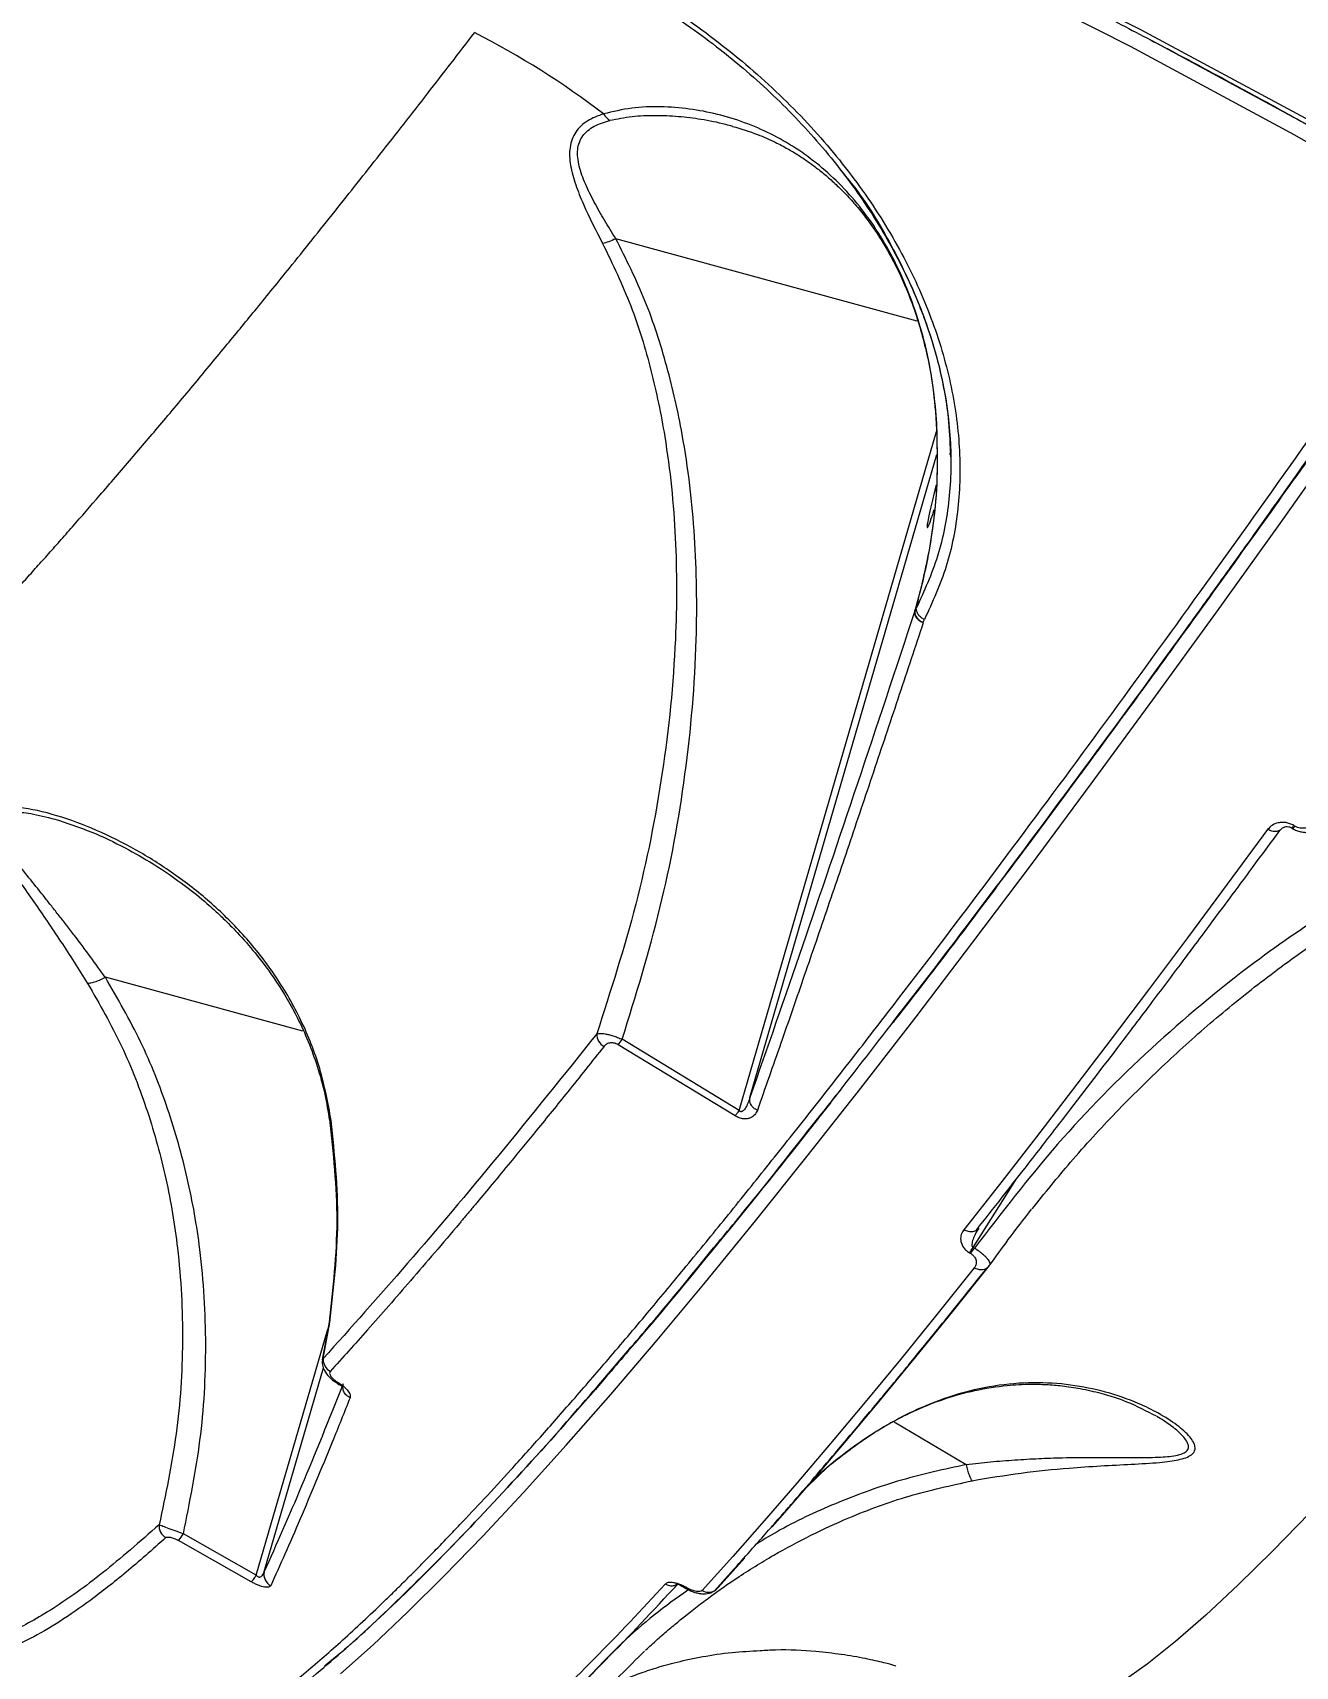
# Model space of a CAD drawing. Header units: millimetres. Extents: x -5609 to 5139, y -3980 to 3221.
# Drawn here: x 1471.6 to 1571.5, y -238.5 to -109.2 of the extents above; entities that cross this region are included whole.
import ezdxf

# ---------------------------------------------------------------- set-up
doc = ezdxf.new("R2010")
doc.units = ezdxf.units.MM
for name, color, linetype in [('DIKOM_ОБЪЕКТ', 7, 'Continuous'), ('DIKOM_РАЗМЕР_ЗОНА', 7, 'Continuous'), ('DIKOM_РАЗМЕР_ОБЪЕКТА', 7, 'Continuous')]:
    doc.layers.add(name, color=color, linetype=linetype)
doc.styles.add('style1', font='arial.ttf', dxfattribs={"width": 0.8})
doc.dimstyles.new('1-50', dxfattribs={"dimtxt": 300, "dimasz": 200, "dimexe": 100, "dimexo": 0, "dimgap": 100, "dimtad": 1, "dimtxsty": 'style1', "dimcen": 200, "dimclrd": 7, "dimclre": 7, "dimclrt": 7, "dimadec": 1, "dimazin": 2, "dimtfac": 1, "dimtmove": 0, "dimatfit": 2, "dimfxl": 0, "dimlwd": 25, "dimlwe": 18, "dimarcsym": 0})

# ---------------------------------------------------------------- blocks, each defined once
blk = doc.blocks.new('A$Cc336a1e3')
at = {"color": 8, "linetype": 'Continuous', "lineweight": 15}
for p, q in [((4361.72, 1140.84), (4337.88, 1147.36)), ((4347.64, 1078.39), (4363.24, 1132.11)), ((4361.61, 1118.21), (4361.54, 1117.95)), ((4313.11, 1084.66), (4297.49, 1088.93)), ((4366.14, 1067.55), (4369.57, 1072.97)), ((4309.43, 1041.63), (4315.09, 1061.1)), ((4359.89, 1053.75), (4365.6, 1050.37)), ((4354.9, 1050.41), (4353.48, 1049.19)), ((4345.96, 1040.66), (4348.07, 1042.99))]:
    blk.add_line(p, q, dxfattribs=at)
at = {"color": 7, "linetype": 'Continuous', "lineweight": 15}
for p, q in [((4363.13, 1134.1), (4363.23, 1132.75)), ((4363.27, 1132.74), (4363.16, 1134.08)), ((4348.48, 1079.41), (4363.26, 1130.3)), ((4364.32, 1130.8), (4364.38, 1129.86)), ((4362.06, 1119.89), (4361.61, 1118.21)), ((4361.54, 1117.95), (4361.64, 1118.12)), ((4361.54, 1117.95), (4361.53, 1117.92)), ((4362.19, 1116.98), (4362.2, 1117.01)), ((4362.2, 1117.01), (4362.29, 1117.23)), ((4391.32, 1100.75), (4391.41, 1100.69)), ((4391.41, 1100.69), (4391.41, 1100.69)), ((4391.52, 1100.94), (4391.6, 1100.89)), ((4347.31, 1077.97), (4338.07, 1083.58)), ((4347.64, 1078.39), (4338.38, 1084.02)), ((4366.47, 1068.92), (4366.46, 1068.92)), ((4365.85, 1067.13), (4365.95, 1067.07)), ((4366.14, 1067.55), (4366.24, 1067.49)), ((4367.2, 1065.89), (4367.49, 1066.21)), ((4315.19, 1061.63), (4314.64, 1058.66)), ((4314.73, 1058.76), (4315.24, 1061.62)), ((4310.06, 1041.91), (4314.75, 1058.04)), ((4352.98, 1048.6), (4354.67, 1050.22)), ((4309.03, 1041.1), (4303.27, 1044.37)), ((4309.43, 1041.63), (4303.66, 1044.9)), ((4343.42, 1040.58), (4343.45, 1040.56)), ((4343.42, 1040.58), (4343.42, 1040.58)), ((4343.49, 1040.63), (4343.52, 1040.61))]:
    blk.add_line(p, q, dxfattribs=at)
at = {"color": 7, "linetype": 'Continuous', "lineweight": 15, "flags": 128}
for points in [[(4405.31, 1149.5), (4392.46, 1156.86), (4379.41, 1163.89), (4366.19, 1170.59), (4352.8, 1176.96), (4339.25, 1182.99), (4325.54, 1188.67), (4311.69, 1194.01), (4297.71, 1198.99), (4283.61, 1203.62), (4269.38, 1207.89), (4255.05, 1211.81), (4240.63, 1215.36), (4226.11, 1218.54), (4211.52, 1221.36), (4196.86, 1223.81), (4182.14, 1225.89), (4167.37, 1227.6), (4152.56, 1228.94), (4137.73, 1229.9), (4122.87, 1230.49), (4108, 1230.7)], [(4404.42, 1148.21), (4391.6, 1155.55), (4378.6, 1162.56), (4365.42, 1169.24), (4352.06, 1175.59), (4338.55, 1181.59), (4324.89, 1187.26), (4311.08, 1192.58), (4297.14, 1197.55), (4283.08, 1202.17), (4268.9, 1206.43), (4254.61, 1210.33), (4240.23, 1213.87), (4225.76, 1217.05), (4211.21, 1219.86), (4196.59, 1222.3), (4181.92, 1224.37), (4167.19, 1226.08), (4152.43, 1227.41), (4137.64, 1228.37), (4122.82, 1228.95), (4108, 1229.16)], [(4389.44, 1100.62), (4386.25, 1096.29), (4383.11, 1092.06), (4380.02, 1087.93), (4376.98, 1083.92), (4374.01, 1080.01), (4371.08, 1076.21), (4368.22, 1072.53), (4365.41, 1068.96)], [(4366.23, 1065.94), (4363.28, 1062.25), (4360.4, 1058.7), (4357.59, 1055.3), (4354.86, 1052.03), (4352.2, 1048.91), (4349.62, 1045.93), (4347.12, 1043.1), (4344.7, 1040.42)]]:
    blk.add_lwpolyline(points, dxfattribs=at)
at = {"color": 8, "linetype": 'Continuous', "lineweight": 15, "flags": 128}
for points in [[(4405.05, 1149.23), (4392.21, 1156.58), (4380.3, 1163.02)], [(4316.1, 1033.83), (4318.67, 1036.11), (4321.4, 1038.69), (4324.3, 1041.56), (4327.36, 1044.72), (4330.57, 1048.17), (4333.95, 1051.91), (4337.47, 1055.93), (4341.14, 1060.23), (4344.96, 1064.81), (4348.92, 1069.66), (4353.02, 1074.78), (4357.26, 1080.16), (4361.63, 1085.81), (4366.13, 1091.7), (4370.75, 1097.85), (4375.49, 1104.24), (4380.36, 1110.87), (4385.33, 1117.74), (4390.42, 1124.83), (4395.61, 1132.14)], [(4363.27, 1132.74), (4363.23, 1132.75), (4363.24, 1132.75)], [(4392.75, 1046.52), (4389.85, 1043.54), (4387.11, 1040.85), (4384.54, 1038.47), (4382.14, 1036.38), (4379.9, 1034.59), (4377.83, 1033.1), (4375.94, 1031.91), (4374.22, 1031.03), (4372.67, 1030.46), (4371.31, 1030.19), (4370.12, 1030.23), (4369.12, 1030.58), (4369.02, 1030.63)], [(4350.24, 1045.44), (4350.87, 1046.17), (4353.45, 1049.14), (4356.1, 1052.25), (4358.82, 1055.51), (4361.62, 1058.91), (4364.5, 1062.45), (4367.44, 1066.12)], [(4315.19, 1061.63), (4315.18, 1061.63), (4315.24, 1061.62)], [(4343.42, 1040.58), (4343.44, 1040.58), (4343.49, 1040.63)], [(4343.52, 1040.61), (4343.47, 1040.56), (4343.45, 1040.56)]]:
    blk.add_lwpolyline(points, dxfattribs=at)
at = {"color": 7, "linetype": 'Continuous', "lineweight": 15}
for centre, radius, start, end in [((4296.12, 1103.78), 67.24, 52.6666, 62.9503), ((4338.68, 1158.41), 2.13, 213.2571, 233.0908), ((4362.42, 1117.86), 0.881, 174.2609, 255.5859), ((4337.44, 1084.41), 1.07, 178.0991, 242.3628), ((4335.33, 1085.93), 3.6, 319.3263, 327.8705), ((4361.7, 1070.31), 5.22, 322.5571, 328.1626), ((4361.77, 1070.27), 5.26, 322.6035, 328.1603), ((4315.77, 1058.67), 1.04, 174.8681, 241.8912), ((4302.77, 1045.5), 1.03, 173.2062, 241.7442), ((4301.53, 1046.07), 2.43, 315.7278, 331.3084), ((4311.02, 1041.67), 0.986, 166.4216, 243.1374), ((4197.57, 1172.04), 194.9, 312.9361, 317.7183), ((4345.25, 1041.12), 0.844, 300.1437, 326.9756)]:
    blk.add_arc(centre, radius, start, end, dxfattribs=at)
at = {"color": 8, "linetype": 'Continuous', "lineweight": 15}
for centre, radius, start, end in [((4391.21, 1101.07), 0.426, 298.503, 335.1519), ((4345.21, 1041.24), 0.966, 238.0861, 298.8641)]:
    blk.add_arc(centre, radius, start, end, dxfattribs=at)
at = {"color": 7, "linetype": 'Continuous', "lineweight": 15}
for start_param, end_param in [(5.015574, 5.07399), (1.841876, 2.979323), (2.979323, 3.970625)]:
    blk.add_ellipse((4363.75, 1129.01), major_axis=(1.23, 4.5), ratio=0.044807, start_param=start_param, end_param=end_param, dxfattribs=at)
for points, knots in [([(4108, 1230.36), (4109.99, 1230.35), (4113.65, 1230.33), (4118.63, 1230.25), (4122.63, 1230.15), (4125.89, 1230.06), (4131.62, 1229.86), (4143.18, 1229.32), (4159.88, 1228.09), (4178.84, 1226.06), (4198.15, 1223.38), (4218.5, 1219.85), (4239.83, 1215.32), (4262.91, 1209.53), (4287.61, 1202.21), (4313.8, 1193.08), (4336.6, 1183.9), (4356.15, 1175.12), (4368.71, 1169), (4377.25, 1164.62), (4381.75, 1162.27), (4385.7, 1160.15), (4389.54, 1158.07), (4393.76, 1155.73), (4399.08, 1152.73), (4402.96, 1150.46), (4405.08, 1149.22)], [0, 0, 0, 0, 0.019189, 0.035164, 0.047916, 0.057574, 0.066534, 0.103041, 0.168836, 0.227582, 0.286329, 0.356264, 0.426199, 0.496133, 0.585138, 0.674143, 0.763147, 0.821893, 0.880639, 0.897872, 0.914473, 0.929662, 0.941081, 0.95662, 0.976265, 1, 1, 1, 1]), ([(4332.28, 1170.51), (4333.84, 1169.79), (4336.76, 1168.46), (4340.57, 1166.25), (4343.63, 1164.23), (4346, 1162.46), (4348.85, 1160.13), (4352.2, 1156.97), (4355.87, 1152.7), (4358.99, 1148.13), (4360.97, 1144.31), (4362.19, 1141.35), (4362.96, 1139.11), (4363.66, 1136.48), (4364.2, 1133.62), (4364.28, 1131.7), (4364.32, 1130.8)], [0, 0, 0, 0, 0.085661, 0.159486, 0.22123, 0.271338, 0.311479, 0.411182, 0.51312, 0.615551, 0.72055, 0.763439, 0.808601, 0.865864, 0.937179, 1, 1, 1, 1]), ([(4332.45, 1170.8), (4334.48, 1169.86), (4338.53, 1167.98), (4344.1, 1164.43), (4349.18, 1160.42), (4353.67, 1155.99), (4357.5, 1151.22), (4360.61, 1146.22), (4362.94, 1141.08), (4364.47, 1135.93), (4365.18, 1130.86), (4365.06, 1125.98), (4364.17, 1121.36), (4362.92, 1118.61), (4362.29, 1117.23)], [0, 0, 0, 0, 0.083421, 0.1666, 0.249543, 0.333042, 0.416017, 0.499512, 0.582695, 0.66594, 0.749582, 0.832831, 0.91629, 1, 1, 1, 1]), ([(4336.9, 1157.24), (4336.46, 1157.07), (4335.59, 1156.74), (4334.62, 1155.86), (4334.16, 1154.62), (4334.24, 1153.16), (4334.67, 1151.64), (4335.49, 1149.59), (4336.3, 1148.02), (4336.83, 1146.98)], [0, 0, 0, 0, 0.126586, 0.253642, 0.380432, 0.506323, 0.631063, 0.754546, 1, 1, 1, 1]), ([(4363.16, 1134.08), (4363.04, 1135.08), (4362.8, 1137.09), (4362.12, 1139.99), (4361.23, 1142.73), (4360.12, 1145.28), (4358.83, 1147.62), (4356.88, 1150.41), (4354.05, 1153.31), (4350.19, 1155.8), (4345.94, 1157.36), (4342.18, 1157.86), (4339.11, 1157.76), (4337.64, 1157.41), (4336.9, 1157.24)], [0, 0, 0, 0, 0.062844, 0.125318, 0.188046, 0.250604, 0.312908, 0.375673, 0.500014, 0.624978, 0.749046, 0.874248, 0.936858, 1, 1, 1, 1]), ([(4337.87, 1147.36), (4337.57, 1147.84), (4336.97, 1148.82), (4336.15, 1150.26), (4335.44, 1151.69), (4335.01, 1152.87), (4334.85, 1153.78), (4334.83, 1154.63), (4335.17, 1155.56), (4335.96, 1156.18), (4336.74, 1156.52), (4337.17, 1156.64), (4337.4, 1156.7)], [0, 0, 0, 0, 0.128169, 0.255089, 0.381165, 0.506039, 0.569901, 0.629099, 0.750523, 0.873732, 0.933992, 1, 1, 1, 1]), ([(4347.11, 1156.25), (4347.77, 1156.05), (4348.91, 1155.71), (4350.32, 1155.09), (4351.46, 1154.49), (4352.31, 1153.98), (4353.08, 1153.47), (4353.84, 1152.9), (4354.62, 1152.27), (4355.41, 1151.55), (4356.22, 1150.74), (4357.04, 1149.81), (4357.93, 1148.67), (4358.98, 1147.14), (4360.18, 1145), (4361.43, 1142.1), (4362.33, 1139.06), (4362.9, 1136.19), (4363.07, 1134.62), (4363.15, 1133.81)], [0, 0, 0, 0, 0.086305, 0.147119, 0.188533, 0.225364, 0.260685, 0.297392, 0.335523, 0.375332, 0.417325, 0.461614, 0.508885, 0.570328, 0.649822, 0.748117, 0.864714, 0.93006, 1, 1, 1, 1]), ([(4360.63, 1086.46), (4361.61, 1087.72), (4364.58, 1091.56), (4369.88, 1098.61), (4376.42, 1107.43), (4381.69, 1114.66), (4385.5, 1119.94), (4387.73, 1123.05), (4389.88, 1126.06), (4391.84, 1128.82), (4393.81, 1131.6), (4395.98, 1134.67), (4398.65, 1138.47), (4401.82, 1142.99), (4404.12, 1146.31), (4405.35, 1148.08)], [0, 0, 0, 0, 0.07425, 0.226541, 0.378832, 0.53112, 0.581377, 0.63072, 0.676953, 0.721058, 0.756972, 0.802823, 0.858667, 0.92448, 1, 1, 1, 1]), ([(4336.83, 1146.98), (4337.62, 1145.35), (4339.19, 1142.1), (4340.73, 1136.95), (4342, 1130.83), (4342.71, 1123.71), (4342.7, 1114.8), (4341.71, 1105.09), (4339.64, 1094.63), (4337.46, 1087.85), (4336.37, 1084.45)], [0, 0, 0, 0, 0.083177, 0.165979, 0.249007, 0.37468, 0.500032, 0.666104, 0.832539, 1, 1, 1, 1]), ([(4337.87, 1147.36), (4337.68, 1147.27), (4337.3, 1147.1), (4336.99, 1147.02), (4336.83, 1146.98)], [0, 0, 0, 0, 0.500034, 1, 1, 1, 1]), ([(4337.87, 1147.36), (4337.87, 1147.36), (4337.87, 1147.36), (4337.87, 1147.36), (4337.87, 1147.36), (4337.88, 1147.36)], [0, 0, 0, 0, 0.223898, 0.439152, 1, 1, 1, 1]), ([(4338.38, 1084.02), (4339.45, 1087.47), (4341.57, 1094.35), (4343.51, 1104.95), (4344.37, 1114.78), (4344.23, 1123.79), (4343.4, 1131.02), (4341.99, 1137.25), (4340.32, 1142.47), (4338.69, 1145.74), (4337.88, 1147.36)], [0, 0, 0, 0, 0.167, 0.333068, 0.498442, 0.623693, 0.749447, 0.833904, 0.917661, 1, 1, 1, 1]), ([(4361.64, 1118.12), (4362.03, 1119.7), (4362.8, 1122.87), (4363.39, 1127.75), (4363.31, 1131.08), (4363.27, 1132.74)], [0, 0, 0, 0, 0.333656, 0.666764, 1, 1, 1, 1]), ([(4363.23, 1132.75), (4363.28, 1131.3), (4363.37, 1128.64), (4363.04, 1125.07), (4362.6, 1122.24), (4362.23, 1120.6), (4362.06, 1119.89)], [0, 0, 0, 0, 0.330422, 0.60838, 0.831537, 1, 1, 1, 1]), ([(4362.29, 1117.23), (4362.2, 1117.28), (4362.01, 1117.39), (4361.8, 1117.62), (4361.66, 1117.87), (4361.65, 1118.04), (4361.64, 1118.12)], [0, 0, 0, 0, 0.243715, 0.500026, 0.756357, 1, 1, 1, 1]), ([(4361.53, 1117.92), (4360.01, 1113.31), (4356.95, 1104.08), (4352.59, 1091.22), (4349.85, 1083.35), (4348.48, 1079.41)], [0, 0, 0, 0, 0.332208, 0.665615, 1, 1, 1, 1]), ([(4362.19, 1116.98), (4361.56, 1115.07), (4360.27, 1111.19), (4358.34, 1105.43), (4356.42, 1099.71), (4354.52, 1094.12), (4352.69, 1088.79), (4350.87, 1083.52), (4349.68, 1080.16), (4349.07, 1078.4)], [0, 0, 0, 0, 0.135725, 0.276761, 0.4231, 0.566649, 0.710888, 0.849205, 1, 1, 1, 1]), ([(4362.19, 1116.98), (4362.09, 1117.03), (4361.87, 1117.13), (4361.64, 1117.38), (4361.51, 1117.66), (4361.52, 1117.84), (4361.53, 1117.92)], [0, 0, 0, 0, 0.241884, 0.50001, 0.758132, 1, 1, 1, 1]), ([(4417.53, 1103.74), (4415.74, 1103.37), (4412.16, 1102.62), (4407.02, 1100.79), (4401.23, 1098.22), (4394.95, 1094.7), (4387.59, 1089.66), (4380.11, 1083.39), (4372.65, 1075.86), (4368.38, 1070.28), (4366.24, 1067.49)], [0, 0, 0, 0, 0.083476, 0.166702, 0.250246, 0.375897, 0.500729, 0.666518, 0.83341, 1, 1, 1, 1]), ([(4315.36, 1077.6), (4315.1, 1078.99), (4314.57, 1081.75), (4313.04, 1085.57), (4311.07, 1089), (4308.73, 1092.02), (4306.11, 1094.65), (4303.28, 1096.92), (4300.28, 1098.85), (4297.18, 1100.44), (4294.03, 1101.66), (4291.45, 1102.31), (4289.63, 1102.43), (4288.55, 1102.21), (4288.06, 1101.53), (4288.29, 1100.45), (4288.94, 1099.19), (4290.09, 1097.38), (4291.8, 1094.94), (4293.96, 1091.81), (4295.38, 1089.56), (4296.09, 1088.44)], [0, 0, 0, 0, 0.061879, 0.123712, 0.185304, 0.247289, 0.30899, 0.371186, 0.433624, 0.496017, 0.558969, 0.622457, 0.654396, 0.686594, 0.718776, 0.750805, 0.782582, 0.813975, 0.876398, 0.938125, 1, 1, 1, 1]), ([(4293.39, 1101.47), (4294.41, 1101.14), (4296.3, 1100.53), (4298.94, 1099.26), (4301.41, 1097.85), (4303.59, 1096.36), (4305.17, 1095.09), (4306.14, 1094.22), (4306.95, 1093.47), (4308.06, 1092.35), (4309.48, 1090.73), (4311.12, 1088.52), (4312.85, 1085.58), (4314.1, 1082.52), (4314.88, 1079.76), (4315.11, 1078.29), (4315.22, 1077.6)], [0, 0, 0, 0, 0.108327, 0.20286, 0.283489, 0.378904, 0.444335, 0.46627, 0.496435, 0.542594, 0.604741, 0.683178, 0.776631, 0.885582, 0.945784, 1, 1, 1, 1]), ([(4366.4, 1068.93), (4367.08, 1069.79), (4368.3, 1071.34), (4369.95, 1073.45), (4371.25, 1075.12), (4372.34, 1076.53), (4374.4, 1079.2), (4377.06, 1082.66), (4380.26, 1086.89), (4382.33, 1089.65), (4383.87, 1091.71), (4385.03, 1093.27), (4386.52, 1095.28), (4388.35, 1097.74), (4389.68, 1099.57), (4390.41, 1100.55)], [0, 0, 0, 0, 0.09165, 0.164463, 0.218416, 0.26173, 0.305937, 0.484375, 0.598134, 0.703117, 0.737379, 0.78405, 0.843383, 0.915372, 1, 1, 1, 1]), ([(4391.52, 1100.94), (4391.41, 1100.99), (4391.21, 1101.09), (4390.88, 1101.17), (4390.57, 1101.19), (4390.18, 1101.14), (4389.76, 1100.97), (4389.55, 1100.74), (4389.44, 1100.62)], [0, 0, 0, 0, 0.125612, 0.250676, 0.372635, 0.50146, 0.750752, 1, 1, 1, 1]), ([(4390.41, 1100.55), (4390.48, 1100.62), (4390.61, 1100.77), (4390.86, 1100.86), (4391.1, 1100.86), (4391.26, 1100.78), (4391.33, 1100.74)], [0, 0, 0, 0, 0.281757, 0.545518, 0.77817, 1, 1, 1, 1]), ([(4391.41, 1100.69), (4391.51, 1100.64), (4391.72, 1100.53), (4392.07, 1100.43), (4392.44, 1100.38), (4392.95, 1100.41), (4393.58, 1100.58), (4393.9, 1100.86), (4394.06, 1101.01)], [0, 0, 0, 0, 0.108972, 0.225799, 0.347694, 0.472251, 0.727942, 1, 1, 1, 1]), ([(4393.05, 1101.06), (4392.97, 1100.99), (4392.81, 1100.84), (4392.45, 1100.72), (4392.1, 1100.71), (4391.8, 1100.78), (4391.66, 1100.85), (4391.6, 1100.89)], [0, 0, 0, 0, 0.249777, 0.499115, 0.748808, 0.877189, 1, 1, 1, 1]), ([(4297.48, 1088.92), (4297.27, 1088.81), (4296.89, 1088.62), (4296.4, 1088.46), (4296.2, 1088.44), (4296.09, 1088.44)], [0, 0, 0, 0, 0.389399, 0.672041, 1, 1, 1, 1]), ([(4296.09, 1088.44), (4297.03, 1086.8), (4298.89, 1083.54), (4300.9, 1078.33), (4302.38, 1072.98), (4303.39, 1066.89), (4303.73, 1060.13), (4303.26, 1052.78), (4302.25, 1048.01), (4301.75, 1045.62)], [0, 0, 0, 0, 0.12514, 0.249627, 0.374176, 0.499851, 0.66766, 0.833922, 1, 1, 1, 1]), ([(4297.48, 1088.92), (4297.48, 1088.93), (4297.49, 1088.93), (4297.49, 1088.93), (4297.49, 1088.93), (4297.49, 1088.93)], [0, 0, 0, 0, 0.218855, 0.446637, 1, 1, 1, 1]), ([(4303.66, 1044.9), (4304.16, 1047.36), (4305.16, 1052.27), (4305.57, 1059.83), (4305.17, 1066.78), (4304.07, 1073.03), (4302.51, 1078.54), (4300.4, 1083.9), (4298.46, 1087.25), (4297.49, 1088.93)], [0, 0, 0, 0, 0.165783, 0.331883, 0.499185, 0.624825, 0.749505, 0.874321, 1, 1, 1, 1]), ([(4352.91, 1076.57), (4353.76, 1077.63), (4356.21, 1080.69), (4358.88, 1084.18), (4360.63, 1086.46)], [0, 0, 0, 0, 0.345943, 1, 1, 1, 1]), ([(4336.37, 1084.45), (4333.75, 1081.19), (4328.52, 1074.67), (4321.29, 1066.09), (4316.92, 1061.21), (4314.73, 1058.76)], [0, 0, 0, 0, 0.333502, 0.666489, 1, 1, 1, 1]), ([(4336.37, 1084.45), (4336.44, 1084.47), (4336.6, 1084.51), (4336.95, 1084.47), (4337.31, 1084.4), (4337.64, 1084.3), (4338.01, 1084.18), (4338.26, 1084.07), (4338.38, 1084.02)], [0, 0, 0, 0, 0.218511, 0.453282, 0.581049, 0.716612, 0.85817, 1, 1, 1, 1]), ([(4336.94, 1083.46), (4335.98, 1082.26), (4334.18, 1079.99), (4331.72, 1076.96), (4329.73, 1074.54), (4328.17, 1072.64), (4327.2, 1071.48), (4326.63, 1070.79), (4326.37, 1070.49), (4326.13, 1070.2), (4325.91, 1069.94), (4325.7, 1069.69), (4324.25, 1067.96), (4321.71, 1065), (4318.31, 1061.1), (4316.25, 1058.83), (4315.28, 1057.75)], [0, 0, 0, 0, 0.120824, 0.22665, 0.317483, 0.382193, 0.43632, 0.448752, 0.460454, 0.471429, 0.481681, 0.491207, 0.500006, 0.682434, 0.849099, 1, 1, 1, 1]), ([(4338.07, 1083.58), (4338.01, 1083.62), (4337.89, 1083.68), (4337.69, 1083.73), (4337.52, 1083.74), (4337.31, 1083.72), (4337.1, 1083.63), (4337, 1083.52), (4336.94, 1083.46)], [0, 0, 0, 0, 0.124735, 0.249709, 0.369615, 0.50042, 0.750111, 1, 1, 1, 1]), ([(4348.48, 1079.41), (4348.38, 1079.11), (4348.26, 1078.75), (4348, 1078.41), (4347.89, 1078.32), (4347.81, 1078.29), (4347.77, 1078.29), (4347.74, 1078.3), (4347.71, 1078.32), (4347.67, 1078.34), (4347.65, 1078.37), (4347.64, 1078.39)], [0, 0, 0, 0, 0.618194, 0.754948, 0.850265, 0.8908, 0.908349, 0.925092, 0.941697, 0.959348, 1, 1, 1, 1]), ([(4349.07, 1078.4), (4348.97, 1078.46), (4348.77, 1078.57), (4348.56, 1078.83), (4348.45, 1079.13), (4348.47, 1079.32), (4348.48, 1079.41)], [0, 0, 0, 0, 0.242501, 0.500049, 0.757639, 1, 1, 1, 1]), ([(4349.07, 1078.4), (4349.01, 1078.28), (4348.9, 1078.04), (4348.61, 1077.82), (4348.28, 1077.72), (4347.98, 1077.71), (4347.63, 1077.79), (4347.41, 1077.91), (4347.31, 1077.97)], [0, 0, 0, 0, 0.250561, 0.499915, 0.625071, 0.750451, 0.875209, 1, 1, 1, 1]), ([(4347.31, 1077.97), (4347.35, 1078.02), (4347.45, 1078.13), (4347.58, 1078.3), (4347.64, 1078.39)], [0, 0, 0, 0, 0.499796, 1, 1, 1, 1]), ([(4315.22, 1077.7), (4315.51, 1075.02), (4316.09, 1069.67), (4315.49, 1064.31), (4315.19, 1061.63)], [0, 0, 0, 0, 0.499615, 1, 1, 1, 1]), ([(4315.24, 1061.62), (4315.55, 1064.28), (4316.17, 1069.61), (4315.63, 1074.94), (4315.36, 1077.6)], [0, 0, 0, 0, 0.500229, 1, 1, 1, 1]), ([(4345.61, 1067.51), (4346.35, 1068.39), (4348.65, 1071.16), (4351.19, 1074.38), (4352.91, 1076.57)], [0, 0, 0, 0, 0.318703, 1, 1, 1, 1]), ([(4367.49, 1066.21), (4367.97, 1066.86), (4369.03, 1068.35), (4370.15, 1069.78), (4370.77, 1070.58)], [0, 0, 0, 0, 0.444873, 1, 1, 1, 1]), ([(4365.41, 1068.96), (4365.33, 1068.84), (4365.17, 1068.6), (4365.13, 1068.15), (4365.25, 1067.71), (4365.5, 1067.4), (4365.68, 1067.24), (4365.79, 1067.17), (4365.85, 1067.13)], [0, 0, 0, 0, 0.249912, 0.499534, 0.748887, 0.874434, 0.938058, 1, 1, 1, 1]), ([(4338.84, 1059.39), (4339.44, 1060.09), (4341.56, 1062.53), (4343.92, 1065.43), (4345.61, 1067.51)], [0, 0, 0, 0, 0.282387, 1, 1, 1, 1]), ([(4365.95, 1067.07), (4366.02, 1067.03), (4366.15, 1066.93), (4366.28, 1066.77), (4366.36, 1066.6), (4366.4, 1066.4), (4366.38, 1066.16), (4366.28, 1066.01), (4366.23, 1065.94)], [0, 0, 0, 0, 0.124881, 0.250313, 0.369256, 0.500775, 0.750187, 1, 1, 1, 1]), ([(4345.68, 1040.39), (4346.26, 1041.04), (4347.31, 1042.19), (4348.75, 1043.81), (4349.89, 1045.09), (4350.84, 1046.18), (4352.66, 1048.27), (4355.02, 1051.02), (4357.9, 1054.45), (4359.78, 1056.72), (4361.18, 1058.43), (4362.24, 1059.73), (4363.61, 1061.41), (4365.29, 1063.49), (4366.53, 1065.05), (4367.2, 1065.89)], [0, 0, 0, 0, 0.091643, 0.164455, 0.218409, 0.261726, 0.305936, 0.484378, 0.59814, 0.703129, 0.737393, 0.784061, 0.843396, 0.915381, 1, 1, 1, 1]), ([(4367.44, 1066.12), (4367.38, 1066.05), (4367.25, 1065.88), (4366.92, 1065.77), (4366.56, 1065.78), (4366.34, 1065.88), (4366.23, 1065.94)], [0, 0, 0, 0, 0.240987, 0.499955, 0.759049, 1, 1, 1, 1]), ([(4299.15, 1027.82), (4299.42, 1027.68), (4299.93, 1027.43), (4300.66, 1027.27), (4301.22, 1027.2), (4301.78, 1027.18), (4302.34, 1027.21), (4303.63, 1027.39), (4305.73, 1028.09), (4308.96, 1029.89), (4312.65, 1032.52), (4317.01, 1036.18), (4322.1, 1040.99), (4327.74, 1046.83), (4333.3, 1052.91), (4337.2, 1057.47), (4338.84, 1059.39)], [0, 0, 0, 0, 0.033007, 0.062123, 0.087707, 0.112261, 0.136278, 0.159843, 0.270642, 0.36963, 0.468749, 0.581131, 0.693494, 0.805853, 0.91821, 1, 1, 1, 1]), ([(4314.66, 1058.66), (4314.65, 1058.53), (4314.64, 1058.23), (4314.81, 1057.78), (4315.12, 1057.37), (4315.47, 1057.04), (4315.69, 1056.9), (4315.8, 1056.83)], [0, 0, 0, 0, 0.181645, 0.412173, 0.686777, 0.838723, 1, 1, 1, 1]), ([(4315.28, 1057.75), (4315.25, 1057.7), (4315.2, 1057.59), (4315.32, 1057.36), (4315.51, 1057.14), (4315.72, 1056.98), (4315.84, 1056.9), (4315.9, 1056.86)], [0, 0, 0, 0, 0.250136, 0.500269, 0.749566, 0.873998, 1, 1, 1, 1]), ([(4316.3, 1056.75), (4315.18, 1053.96), (4312.94, 1048.38), (4311.02, 1044.06), (4310.06, 1041.91)], [0, 0, 0, 0, 0.500001, 1, 1, 1, 1]), ([(4315.8, 1056.83), (4315.86, 1056.79), (4315.97, 1056.72), (4316.09, 1056.64), (4316.16, 1056.6), (4316.2, 1056.58), (4316.21, 1056.6), (4316.21, 1056.6)], [0, 0, 0, 0, 0.255486, 0.502276, 0.740199, 0.972172, 1, 1, 1, 1]), ([(4315.9, 1056.86), (4316.06, 1056.76), (4316.38, 1056.55), (4316.7, 1056.21), (4316.88, 1055.9), (4316.86, 1055.74), (4316.85, 1055.66)], [0, 0, 0, 0, 0.249857, 0.499403, 0.749642, 1, 1, 1, 1]), ([(4316.85, 1055.66), (4316.76, 1055.72), (4316.56, 1055.83), (4316.36, 1056.11), (4316.26, 1056.43), (4316.29, 1056.64), (4316.3, 1056.75)], [0, 0, 0, 0, 0.24249, 0.499983, 0.757502, 1, 1, 1, 1]), ([(4354.87, 1050.39), (4355.9, 1051.19), (4357.93, 1052.77), (4361, 1054.46), (4363.78, 1055.59), (4366.36, 1056.3), (4368.63, 1056.65), (4370.5, 1056.75), (4371.94, 1056.72), (4373.25, 1056.61), (4374.71, 1056.39), (4376.46, 1055.99), (4378.48, 1055.34), (4379.85, 1054.62), (4380.61, 1054.22)], [0, 0, 0, 0, 0.111293, 0.220012, 0.316916, 0.40078, 0.493551, 0.563606, 0.610644, 0.661089, 0.71991, 0.789783, 0.883191, 1, 1, 1, 1]), ([(4366.07, 1049.1), (4367.37, 1049.32), (4369.95, 1049.75), (4373.34, 1050.08), (4376.25, 1050.28), (4378.67, 1050.4), (4380.5, 1050.5), (4381.69, 1050.63), (4382.4, 1050.75), (4383, 1050.91), (4383.45, 1051.14), (4383.7, 1051.44), (4383.72, 1051.79), (4383.58, 1052.17), (4383.17, 1052.74), (4382.27, 1053.54), (4380.85, 1054.44), (4378.97, 1055.36), (4376.65, 1056.16), (4373.87, 1056.73), (4370.92, 1056.92), (4367.83, 1056.67), (4364.63, 1055.93), (4361.88, 1054.86), (4359.7, 1053.73), (4358.06, 1052.74), (4356.46, 1051.64), (4355.42, 1050.82), (4354.9, 1050.41)], [0, 0, 0, 0, 0.062094, 0.12419, 0.166262, 0.20861, 0.250673, 0.267397, 0.282603, 0.298918, 0.315279, 0.331754, 0.348132, 0.363597, 0.380614, 0.420604, 0.464425, 0.506417, 0.568854, 0.630517, 0.691982, 0.753873, 0.815265, 0.876879, 0.907927, 0.938228, 0.969339, 1, 1, 1, 1]), ([(4316.85, 1055.66), (4316.38, 1054.48), (4315.45, 1052.17), (4314.14, 1048.99), (4312.89, 1046.03), (4311.69, 1043.27), (4310.94, 1041.61), (4310.57, 1040.79)], [0, 0, 0, 0, 0.207424, 0.404947, 0.603813, 0.805724, 1, 1, 1, 1]), ([(4366.07, 1049.1), (4366.04, 1049.15), (4365.97, 1049.24), (4365.84, 1049.53), (4365.72, 1049.91), (4365.64, 1050.22), (4365.6, 1050.37)], [0, 0, 0, 0, 0.245723, 0.499939, 0.754215, 1, 1, 1, 1]), ([(4365.6, 1050.37), (4365.6, 1050.37), (4365.6, 1050.37), (4365.6, 1050.37), (4365.6, 1050.37)], [0, 0, 0, 0, 0.555737, 1, 1, 1, 1]), ([(4301.75, 1045.62), (4300.22, 1044.28), (4297.16, 1041.61), (4293.29, 1038.86), (4289.9, 1036.96), (4288.13, 1036.54), (4287.25, 1036.34)], [0, 0, 0, 0, 0.250341, 0.499995, 0.749651, 1, 1, 1, 1]), ([(4301.75, 1045.62), (4301.81, 1045.6), (4301.93, 1045.56), (4302.36, 1045.39), (4302.97, 1045.16), (4303.43, 1044.99), (4303.66, 1044.9)], [0, 0, 0, 0, 0.235876, 0.484743, 0.743064, 1, 1, 1, 1]), ([(4302.28, 1044.6), (4301.21, 1043.65), (4299.11, 1041.79), (4296.34, 1039.62), (4293.8, 1037.86), (4291.52, 1036.55), (4289.47, 1035.65), (4288.33, 1035.42), (4287.77, 1035.31)], [0, 0, 0, 0, 0.173341, 0.340008, 0.5, 0.671099, 0.837767, 1, 1, 1, 1]), ([(4302.28, 1044.6), (4302.32, 1044.61), (4302.39, 1044.65), (4302.58, 1044.64), (4302.78, 1044.59), (4302.94, 1044.53), (4303.11, 1044.46), (4303.22, 1044.4), (4303.27, 1044.37)], [0, 0, 0, 0, 0.250535, 0.500318, 0.626344, 0.750122, 0.873689, 1, 1, 1, 1]), ([(4309.43, 1041.63), (4309.45, 1041.61), (4309.48, 1041.57), (4309.54, 1041.52), (4309.6, 1041.49), (4309.68, 1041.47), (4309.77, 1041.49), (4309.94, 1041.61), (4310.01, 1041.77), (4310.06, 1041.91)], [0, 0, 0, 0, 0.071079, 0.133618, 0.191901, 0.250797, 0.360099, 0.501191, 1, 1, 1, 1]), ([(4309.03, 1041.1), (4309.05, 1041.12), (4309.1, 1041.16), (4309.2, 1041.28), (4309.31, 1041.44), (4309.39, 1041.56), (4309.43, 1041.63)], [0, 0, 0, 0, 0.24628, 0.500116, 0.753729, 1, 1, 1, 1]), ([(4310.57, 1040.79), (4310.53, 1040.75), (4310.45, 1040.66), (4310.16, 1040.66), (4309.86, 1040.73), (4309.59, 1040.83), (4309.3, 1040.95), (4309.12, 1041.05), (4309.03, 1041.1)], [0, 0, 0, 0, 0.250714, 0.500313, 0.625455, 0.750452, 0.875369, 1, 1, 1, 1]), ([(4331.66, 1029.68), (4333.41, 1031.33), (4336.83, 1034.56), (4340.83, 1038.83), (4342.78, 1040.92)], [0, 0, 0, 0, 0.512192, 1, 1, 1, 1]), ([(4343.49, 1040.63), (4343.4, 1040.68), (4343.22, 1040.78), (4342.95, 1040.89), (4342.68, 1040.98), (4342.35, 1041.05), (4341.99, 1041.06), (4341.84, 1040.96), (4341.77, 1040.92)], [0, 0, 0, 0, 0.125187, 0.250925, 0.375332, 0.501258, 0.750473, 1, 1, 1, 1]), ([(4342.77, 1040.9), (4342.78, 1040.91), (4342.8, 1040.93), (4342.91, 1040.87), (4343.06, 1040.79), (4343.24, 1040.68), (4343.36, 1040.61), (4343.42, 1040.58)], [0, 0, 0, 0, 0.212439, 0.443874, 0.701677, 0.844465, 1, 1, 1, 1]), ([(4343.45, 1040.56), (4343.56, 1040.5), (4343.77, 1040.38), (4344.13, 1040.26), (4344.48, 1040.17), (4344.92, 1040.14), (4345.35, 1040.18), (4345.56, 1040.33), (4345.64, 1040.38)], [0, 0, 0, 0, 0.149214, 0.29581, 0.440593, 0.582929, 0.855511, 1, 1, 1, 1]), ([(4344.7, 1040.42), (4344.65, 1040.38), (4344.55, 1040.32), (4344.3, 1040.32), (4344.08, 1040.37), (4343.89, 1040.43), (4343.7, 1040.51), (4343.58, 1040.58), (4343.52, 1040.61)], [0, 0, 0, 0, 0.249726, 0.499153, 0.625401, 0.749412, 0.875355, 1, 1, 1, 1]), ([(4333.16, 1027.72), (4334.19, 1029.06), (4336.32, 1031.86), (4338.84, 1034.33), (4340.15, 1035.61)], [0, 0, 0, 0, 0.48237, 1, 1, 1, 1]), ([(4337.54, 1032.92), (4337.56, 1032.93), (4337.81, 1033.06), (4338.51, 1033.37), (4339.66, 1033.83), (4341.05, 1034.3), (4342.72, 1034.77), (4344.7, 1035.19), (4346.9, 1035.53), (4348.54, 1035.62), (4349.29, 1035.66)], [0, 0, 0, 0, 0.01496, 0.165744, 0.31003, 0.449074, 0.584154, 0.73104, 0.875503, 1, 1, 1, 1]), ([(4359.99, 1034.45), (4360.01, 1034.44), (4360.07, 1034.42), (4359.89, 1034.48), (4359.56, 1034.57), (4358.87, 1034.75), (4357.61, 1035.04), (4355.76, 1035.36), (4353.39, 1035.62), (4351.24, 1035.76), (4349.7, 1035.66), (4349.29, 1035.64)], [0, 0, 0, 0, 0.054564, 0.11378, 0.169723, 0.231474, 0.377474, 0.53763, 0.690933, 0.91851, 1, 1, 1, 1])]:
    blk.add_open_spline(points, degree=3, knots=knots, dxfattribs=at)
at = {"color": 8, "linetype": 'Continuous', "lineweight": 15}
for points, knots in [([(4253.06, 1090.66), (4253.21, 1090.59), (4253.83, 1090.25), (4255.15, 1090.31), (4256.92, 1090.69), (4258.7, 1091.37), (4260.7, 1092.38), (4262.89, 1093.73), (4265.28, 1095.39), (4267.87, 1097.39), (4270.6, 1099.67), (4273.5, 1102.25), (4276.52, 1105.09), (4279.72, 1108.23), (4282.6, 1111.17), (4285.15, 1113.85), (4287.25, 1116.08), (4288.95, 1117.94), (4290.21, 1119.32), (4291.06, 1120.27), (4291.96, 1121.27), (4292.9, 1122.32), (4293.88, 1123.42), (4295.26, 1125), (4297.14, 1127.15), (4299.49, 1129.89), (4302.01, 1132.85), (4304.54, 1135.86), (4307.05, 1138.9), (4309.53, 1141.92), (4312.36, 1145.41), (4315.6, 1149.46), (4319.25, 1154.07), (4322.93, 1158.77), (4325.46, 1162.05), (4326.7, 1163.66)], [0, 0, 0, 0, 0.018812, 0.079998, 0.123333, 0.167223, 0.211022, 0.254942, 0.299207, 0.342662, 0.387146, 0.429042, 0.472181, 0.514407, 0.557013, 0.581745, 0.607837, 0.631761, 0.641103, 0.650804, 0.660863, 0.67128, 0.682057, 0.69319, 0.7165, 0.742656, 0.76735, 0.794246, 0.819255, 0.841914, 0.866718, 0.900577, 0.933193, 0.967285, 1, 1, 1, 1]), ([(4347.12, 1156.24), (4346.94, 1156.29), (4346.11, 1156.53), (4344.68, 1156.8), (4342.81, 1157.04), (4340.99, 1157.12), (4339.15, 1157.05), (4337.98, 1156.82), (4337.4, 1156.7)], [0, 0, 0, 0, 0.058962, 0.261841, 0.444681, 0.631084, 0.816517, 1, 1, 1, 1]), ([(4355.57, 1152.89), (4355.98, 1152.4), (4357.67, 1150.36), (4359.92, 1146.52), (4362.25, 1141.51), (4363.75, 1136.45), (4364.46, 1131.48), (4364.35, 1126.7), (4363.49, 1122.17), (4362.26, 1119.47), (4361.64, 1118.12)], [0, 0, 0, 0, 0.043429, 0.180324, 0.316683, 0.452814, 0.589954, 0.725994, 0.862826, 1, 1, 1, 1]), ([(4299.16, 1027.85), (4299.44, 1027.7), (4300.09, 1027.35), (4301.03, 1027.29), (4301.79, 1027.35), (4302.2, 1027.41), (4302.63, 1027.5), (4303.08, 1027.61), (4303.54, 1027.75), (4304.44, 1028.07), (4305.9, 1028.73), (4308.1, 1030.01), (4310.64, 1031.78), (4313.44, 1034), (4316.47, 1036.64), (4318.84, 1038.87), (4320.49, 1040.47), (4321.28, 1041.26), (4322.1, 1042.07), (4322.93, 1042.91), (4323.78, 1043.78), (4324.65, 1044.69), (4325.86, 1045.96), (4327.49, 1047.69), (4329.61, 1049.99), (4331.94, 1052.59), (4334.51, 1055.5), (4337.33, 1058.76), (4340.26, 1062.22), (4343.29, 1065.87), (4346.38, 1069.64), (4349.6, 1073.65), (4352.91, 1077.82), (4356.31, 1082.15), (4360.95, 1088.15), (4366.9, 1095.97), (4374.24, 1105.84), (4381.68, 1116.04), (4389.2, 1126.52), (4396.75, 1137.18), (4401.88, 1144.56), (4404.42, 1148.21)], [0, 0, 0, 0, 0.028486, 0.065185, 0.074861, 0.084564, 0.094295, 0.104051, 0.113835, 0.123646, 0.159169, 0.196445, 0.235472, 0.276252, 0.313587, 0.352279, 0.361152, 0.370093, 0.379103, 0.388181, 0.397327, 0.406542, 0.415825, 0.435341, 0.456312, 0.478739, 0.502623, 0.527962, 0.554758, 0.579256, 0.605027, 0.6308, 0.656571, 0.682343, 0.708115, 0.759643, 0.810018, 0.859242, 0.907313, 0.954233, 1, 1, 1, 1]), ([(4359.83, 1085.36), (4360.23, 1085.87), (4363.19, 1089.65), (4369.11, 1097.52), (4377.61, 1108.97), (4386.54, 1121.29), (4395.82, 1134.32), (4402.29, 1143.62), (4405.53, 1148.28)], [0, 0, 0, 0, 0.02995, 0.223157, 0.416425, 0.610157, 0.804632, 1, 1, 1, 1]), ([(4363.14, 1134.09), (4363.13, 1134.09), (4363.1, 1134.08), (4363.14, 1134.08), (4363.16, 1134.08)], [0, 0, 0, 0, 0.329827, 1, 1, 1, 1]), ([(4370.8, 1070.6), (4371.81, 1071.84), (4373.92, 1074.46), (4377.43, 1078.28), (4381.2, 1082.02), (4385.12, 1085.53), (4389.19, 1088.82), (4393.47, 1091.92), (4397.96, 1094.8), (4402.64, 1097.4), (4407.51, 1099.65), (4412.56, 1101.53), (4416.08, 1102.32), (4417.84, 1102.72)], [0, 0, 0, 0, 0.083849, 0.177033, 0.27179, 0.361597, 0.451345, 0.543556, 0.635371, 0.726629, 0.818491, 0.909394, 1, 1, 1, 1]), ([(4297.48, 1088.92), (4297.1, 1089.46), (4296.57, 1090.2), (4295.93, 1091.07), (4295.54, 1091.58), (4295.08, 1092.19), (4294.56, 1092.87), (4293.97, 1093.63), (4293.4, 1094.35), (4292.64, 1095.31), (4291.71, 1096.47), (4290.65, 1097.82), (4289.69, 1099.1), (4289.07, 1100.1), (4288.8, 1100.8), (4288.75, 1101.25), (4288.87, 1101.6), (4289.29, 1101.92), (4290, 1102.02), (4290.87, 1101.98), (4291.93, 1101.84), (4292.84, 1101.6), (4293.49, 1101.43)], [0, 0, 0, 0, 0.07694, 0.104657, 0.126669, 0.153592, 0.194623, 0.229933, 0.269949, 0.306132, 0.382388, 0.458716, 0.534049, 0.608669, 0.646759, 0.68191, 0.718009, 0.754575, 0.828492, 0.864306, 0.904049, 1, 1, 1, 1]), ([(4390.41, 1100.55), (4390.37, 1100.54), (4390.3, 1100.49), (4390.15, 1100.46), (4389.97, 1100.45), (4389.73, 1100.49), (4389.56, 1100.57), (4389.44, 1100.62)], [0, 0, 0, 0, 0.126714, 0.308788, 0.490697, 0.669005, 1, 1, 1, 1]), ([(4391.33, 1100.75), (4391.34, 1100.75), (4391.35, 1100.74), (4391.42, 1100.81), (4391.48, 1100.9), (4391.52, 1100.94)], [0, 0, 0, 0, 0.311763, 0.676981, 1, 1, 1, 1]), ([(4339.04, 1059.57), (4339.05, 1059.58), (4341.2, 1062.04), (4345.92, 1067.8), (4351.48, 1074.63), (4354.92, 1079.06), (4355.75, 1080.12)], [0, 0, 0, 0, 0.002013, 0.43263, 0.863506, 1, 1, 1, 1]), ([(4315.25, 1077.61), (4315.25, 1077.6), (4315.24, 1077.59), (4315.32, 1077.6), (4315.36, 1077.6)], [0, 0, 0, 0, 0.567073, 1, 1, 1, 1]), ([(4365.41, 1068.96), (4365.52, 1068.91), (4365.69, 1068.83), (4365.94, 1068.8), (4366.13, 1068.82), (4366.28, 1068.86), (4366.36, 1068.91), (4366.39, 1068.93)], [0, 0, 0, 0, 0.335295, 0.515857, 0.70027, 0.884651, 1, 1, 1, 1]), ([(4366.58, 1069.07), (4366.45, 1068.86), (4366.24, 1068.52), (4366.08, 1068.07), (4366.04, 1067.81), (4366.05, 1067.66), (4366.09, 1067.59), (4366.12, 1067.57), (4366.14, 1067.55)], [0, 0, 0, 0, 0.452407, 0.725222, 0.862056, 0.943294, 0.9736, 1, 1, 1, 1]), ([(4367.47, 1066.22), (4367.48, 1066.24), (4367.51, 1066.32), (4367.4, 1066.51), (4367.19, 1066.75), (4366.96, 1066.97), (4366.64, 1067.23), (4366.38, 1067.4), (4366.24, 1067.49)], [0, 0, 0, 0, 0.10424, 0.369749, 0.512441, 0.664204, 0.828085, 1, 1, 1, 1]), ([(4314.67, 1058.66), (4314.67, 1058.67), (4314.65, 1058.72), (4314.7, 1058.75), (4314.73, 1058.76)], [0, 0, 0, 0, 0.296708, 1, 1, 1, 1]), ([(4339.08, 1059.64), (4338.55, 1059.01), (4335.75, 1055.68), (4331.11, 1050.49), (4325.17, 1044.1), (4319.81, 1038.83), (4316.35, 1035.61), (4314.86, 1034.46), (4314.8, 1034.42)], [0, 0, 0, 0, 0.053158, 0.281813, 0.514885, 0.750975, 0.989842, 1, 1, 1, 1]), ([(4315.9, 1056.86), (4315.88, 1056.85), (4315.84, 1056.81), (4315.82, 1056.83), (4315.8, 1056.83)], [0, 0, 0, 0, 0.514787, 1, 1, 1, 1]), ([(4365.6, 1050.37), (4366.24, 1050.45), (4367.52, 1050.6), (4369.43, 1050.75), (4371.33, 1050.86), (4373.43, 1050.93), (4375.7, 1050.95), (4378.11, 1050.93), (4379.93, 1050.93), (4381.15, 1050.97), (4381.87, 1051.04), (4382.49, 1051.15), (4382.96, 1051.34), (4383.19, 1051.62), (4383.18, 1051.97), (4382.97, 1052.35), (4382.53, 1052.86), (4381.78, 1053.49), (4381.04, 1053.96), (4380.67, 1054.19)], [0, 0, 0, 0, 0.071501, 0.142678, 0.213698, 0.284704, 0.381388, 0.476798, 0.570756, 0.608551, 0.64193, 0.677877, 0.713759, 0.749837, 0.785806, 0.821814, 0.8578, 0.929287, 1, 1, 1, 1]), ([(4365.6, 1050.37), (4363.87, 1050), (4360.43, 1049.26), (4355.53, 1047.46), (4351.7, 1045.73), (4349.62, 1044.47), (4349, 1044.09)], [0, 0, 0, 0, 0.293498, 0.585656, 0.8765, 1, 1, 1, 1]), ([(4354.9, 1050.41), (4354.9, 1050.4), (4354.9, 1050.39), (4354.86, 1050.41), (4354.86, 1050.42)], [0, 0, 0, 0, 0.694791, 1, 1, 1, 1]), ([(4340.23, 1035.68), (4340.38, 1035.82), (4340.85, 1036.27), (4341.63, 1036.96), (4342.53, 1037.72), (4343.46, 1038.48), (4344.43, 1039.24), (4345.46, 1040.02), (4346.46, 1040.73), (4348.07, 1041.82), (4350.31, 1043.21), (4353.27, 1044.8), (4356.82, 1046.43), (4361.05, 1047.99), (4364.4, 1048.73), (4366.07, 1049.1)], [0, 0, 0, 0, 0.021747, 0.067007, 0.107778, 0.144077, 0.190525, 0.234756, 0.276781, 0.316609, 0.433553, 0.546871, 0.65818, 0.828848, 1, 1, 1, 1]), ([(4343.58, 1040.45), (4342.68, 1039.81), (4339.93, 1037.83), (4335.89, 1033.91), (4333.08, 1030.42), (4331.68, 1028.67)], [0, 0, 0, 0, 0.195143, 0.598543, 1, 1, 1, 1]), ([(4342.78, 1040.92), (4342.69, 1040.87), (4342.5, 1040.76), (4342.13, 1040.75), (4341.89, 1040.86), (4341.77, 1040.92)], [0, 0, 0, 0, 0.291617, 0.645823, 1, 1, 1, 1])]:
    blk.add_open_spline(points, degree=3, knots=knots, dxfattribs=at)
blk = doc.blocks.new('*D2')
at = {"layer": 'Defpoints', "color": 0, "transparency": 16777216}
for p in [(-5158.5, 3221.44), (639.33, 3221.44), (2080.28, -2772.9)]:
    blk.add_point(p, dxfattribs=at)
at = {"layer": 'DIKOM_РАЗМЕР_ЗОНА', "color": 7, "lineweight": 18, "transparency": 16777216}
for p, q in [((639.33, 3221.44), (-5258.5, 3221.44)), ((2080.28, -2772.9), (-5258.5, -2772.9))]:
    blk.add_line(p, q, dxfattribs=at)
at = {"layer": 'DIKOM_РАЗМЕР_ЗОНА', "color": 7, "lineweight": 25, "transparency": 16777216}
blk.add_line((-5158.5, -2572.9), (-5158.5, 3021.44), dxfattribs=at)
at = {"layer": 'DIKOM_РАЗМЕР_ЗОНА', "color": 7, "transparency": 16777216}
for points in [[(-5191.83, 3021.44), (-5125.17, 3021.44), (-5158.5, 3221.44)], [(-5191.83, -2572.9), (-5125.17, -2572.9), (-5158.5, -2772.9)]]:
    blk.add_solid(points, dxfattribs=at)
at = {"layer": 'DIKOM_РАЗМЕР_ЗОНА', "color": 7, "transparency": 16777216, "insert": (-5411.67, 224.27), "char_height": 300, "attachment_point": 5, "rotation": 90, "style": 'style1'}
blk.add_mtext('6000', dxfattribs=at)
blk = doc.blocks.new('*D3')
at = {"layer": 'Defpoints', "color": 0, "transparency": 16777216}
for p in [(3639.92, 380.08), (-2820.17, -123), (3639.92, -3311)]:
    blk.add_point(p, dxfattribs=at)
at = {"layer": 'DIKOM_РАЗМЕР_ОБЪЕКТА', "color": 7, "lineweight": 18, "transparency": 16777216}
for p, q in [((3639.92, 380.08), (3639.92, -3411)), ((-2820.17, -123), (-2820.17, -3411))]:
    blk.add_line(p, q, dxfattribs=at)
at = {"layer": 'DIKOM_РАЗМЕР_ОБЪЕКТА', "color": 7, "lineweight": 25, "transparency": 16777216}
blk.add_line((-2620.17, -3311), (3439.92, -3311), dxfattribs=at)
at = {"layer": 'DIKOM_РАЗМЕР_ОБЪЕКТА', "color": 7, "transparency": 16777216}
for points in [[(-2620.17, -3277.67), (-2620.17, -3344.33), (-2820.17, -3311)], [(3439.92, -3277.67), (3439.92, -3344.33), (3639.92, -3311)]]:
    blk.add_solid(points, dxfattribs=at)
at = {"layer": 'DIKOM_РАЗМЕР_ОБЪЕКТА', "color": 7, "transparency": 16777216, "insert": (300, -3057.83), "char_height": 300, "attachment_point": 5, "style": 'style1'}
blk.add_mtext('6450', dxfattribs=at)

msp = doc.modelspace()

# ---------------------------------------------------------------- linework, layer by layer
at = {"layer": 'DIKOM_РАЗМЕР_ОБЪЕКТА'}
msp.add_circle((2594.5, 436), 1052.678, dxfattribs=at)

# ---------------------------------------------------------------- block references
at = {"layer": 'DIKOM_ОБЪЕКТ'}
msp.add_blockref('A$Cc336a1e3', (-2820.166, -1272.903), dxfattribs=at)

# ---------------------------------------------------------------- dimensions: what is measured, and where the dimension line sits
at = {"layer": 'DIKOM_РАЗМЕР_ЗОНА'}
dim = msp.add_linear_dim(base=(-5158.5, 3221.444), p1=(2080.276, -2772.903), p2=(639.334, 3221.444), angle=90, text='6000', dimstyle='1-50', dxfattribs=at)
dim.commit()
dim.dimension.update_dxf_attribs({"geometry": '*D2', "text_midpoint": (-5158.5, 224.27), "dimtype": 160})
at = {"layer": 'DIKOM_РАЗМЕР_ОБЪЕКТА'}
dim = msp.add_linear_dim(base=(3639.915, -3311), p1=(-2820.166, -123), p2=(3639.915, 380.085), text='6450', dimstyle='1-50', dxfattribs=at)
dim.commit()
dim.dimension.update_dxf_attribs({"geometry": '*D3', "text_midpoint": (300, -3311), "dimtype": 160})

doc.saveas('drawing.dxf')
